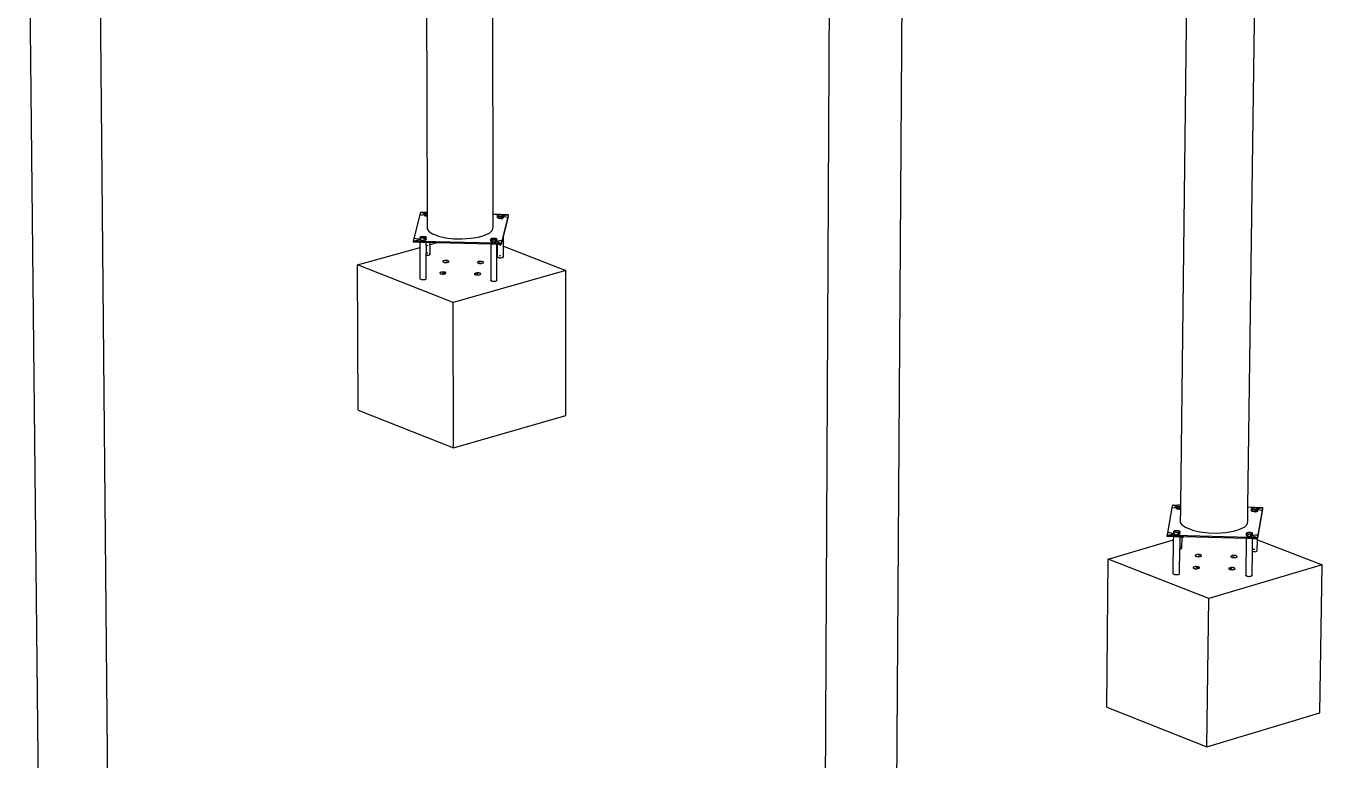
# Model space of a CAD drawing. Header units: inches. Extents: x -1925 to 2772, y -1726 to 1726.
# Drawn here: x -101.8 to 139.7, y 1452.6 to 1589.3 of the extents above; entities that cross this region are included whole.
import ezdxf

# ---------------------------------------------------------------- set-up
doc = ezdxf.new("R2010")
doc.units = ezdxf.units.IN
doc.header["$MEASUREMENT"] = 0

msp = doc.modelspace()

# ---------------------------------------------------------------- linework, layer by layer
for p, q in [((-27, 1554.7), (-27.48, 1726.03)), ((-14.77, 1554.31), (-15.04, 1726.03)), ((60.01, 1376.77), (62.25, 1726.03)), ((113.35, 1500.14), (116.05, 1726.03)), ((125.85, 1499.77), (128.85, 1726.03)), ((-99.32, 1437.76), (-101.79, 1672.62)), ((-86.43, 1437.36), (-88.58, 1672.09)), ((46.81, 1377.17), (48.06, 1626.5)), ((-29.45, 1549.74), (-28.33, 1554.19)), ((-28.33, 1554.19), (-28.21, 1554.66)), ((-28.33, 1554.19), (-27.96, 1554.19)), ((-28.21, 1554.66), (-27.46, 1554.64)), ((-28.21, 1554.66), (-27.57, 1554.41)), ((-27.96, 1554.19), (-27.62, 1554.23)), ((-27.61, 1554.2), (-27.64, 1554.15)), ((-27.62, 1554.18), (-27.64, 1554.15)), ((-27.64, 1554.15), (-27.63, 1554.1)), ((-27.63, 1554.1), (-27.59, 1554.05)), ((-27.62, 1554.53), (-27.59, 1554.58)), ((-27.61, 1554.48), (-27.62, 1554.53)), ((-27.62, 1554.23), (-27.62, 1554.53)), ((-27.62, 1554.23), (-27.6, 1554.23)), ((-27.62, 1554.18), (-27.62, 1554.23)), ((-27.62, 1554.15), (-27.59, 1554.2)), ((-27.61, 1554.2), (-27.62, 1554.18)), ((-27.62, 1554.15), (-27.62, 1554.18)), ((-27.61, 1554.11), (-27.62, 1554.15)), ((-27.57, 1554.44), (-27.61, 1554.48)), ((-27.57, 1554.23), (-27.61, 1554.2)), ((-27.57, 1554.22), (-27.61, 1554.2)), ((-27.57, 1554.06), (-27.61, 1554.11)), ((-27.6, 1554.23), (-27.57, 1554.24)), ((-27.59, 1554.58), (-27.52, 1554.62)), ((-27.59, 1554.2), (-27.57, 1554.21)), ((-27.59, 1554.05), (-27.51, 1554.01)), ((-27.49, 1554.4), (-27.57, 1554.44)), ((-27.57, 1554.06), (-27.49, 1554.02)), ((-27.52, 1554.62), (-27.46, 1554.64)), ((-27.51, 1554.01), (-27.4, 1553.98)), ((-27.38, 1554.36), (-27.49, 1554.4)), ((-27.49, 1554.38), (-27.31, 1554.31)), ((-27.49, 1554.25), (-27.28, 1554.3)), ((-27.44, 1554.28), (-27.49, 1554.26)), ((-27.49, 1554.25), (-27.43, 1554.28)), ((-27.44, 1554.28), (-27.49, 1554.26)), ((-27.38, 1553.99), (-27.49, 1554.02)), ((-27.46, 1554.64), (-27.43, 1554.65)), ((-27.31, 1554.31), (-27.44, 1554.28)), ((-27.31, 1554.3), (-27.44, 1554.28)), ((-27.43, 1554.65), (-27.31, 1554.68)), ((-27.43, 1554.28), (-27.3, 1554.3)), ((-27.4, 1553.98), (-27.26, 1553.95)), ((-27.26, 1554.34), (-27.38, 1554.36)), ((-27.26, 1553.97), (-27.38, 1553.99)), ((-27.31, 1554.68), (-27.17, 1554.69)), ((-27.26, 1554.32), (-27.31, 1554.31)), ((-27.31, 1554.31), (-27.31, 1554.31)), ((-27.31, 1554.31), (-27.3, 1554.3)), ((-27.3, 1554.3), (-27.31, 1554.3)), ((-27.3, 1554.3), (-27.26, 1554.31)), ((-27.3, 1554.3), (-27.3, 1554.3)), ((-27.3, 1554.3), (-27.29, 1554.3)), ((-27.28, 1554.3), (-27.26, 1554.31)), ((-27.12, 1554.33), (-27.26, 1554.34)), ((-27.26, 1553.97), (-27.11, 1553.96)), ((-27.26, 1553.95), (-27.12, 1553.94)), ((-27.17, 1554.69), (-27.02, 1554.7)), ((-26.99, 1554.33), (-27.12, 1554.33)), ((-27.02, 1554.33), (-27.12, 1554.33)), ((-27.02, 1554.32), (-27.12, 1554.32)), ((-27.12, 1553.94), (-27.11, 1553.96)), ((-27.12, 1553.95), (-26.99, 1553.95)), ((-27.11, 1553.96), (-27.07, 1554.13)), ((-26.99, 1553.96), (-27.11, 1553.96)), ((-26.99, 1554.16), (-27.07, 1554.14)), ((-27.07, 1554.13), (-26.99, 1554.13)), ((-27.02, 1554.7), (-27, 1554.7)), ((-26.99, 1554.33), (-27.02, 1554.33)), ((-26.99, 1554.32), (-27.02, 1554.32)), ((-26.99, 1554.33), (-27, 1554.7)), ((-26.99, 1554.32), (-26.99, 1554.33)), ((-26.99, 1554.13), (-26.99, 1554.32)), ((-26.99, 1553.96), (-26.99, 1554.13)), ((-26.99, 1551.58), (-26.99, 1553.96)), ((-14.77, 1554.31), (-13.36, 1554.28)), ((-14.77, 1551.84), (-14.77, 1554.31)), ((-13.96, 1553.7), (-13.98, 1553.67)), ((-13.96, 1554.05), (-13.93, 1554.1)), ((-13.95, 1554), (-13.96, 1554.05)), ((-13.96, 1553.7), (-13.96, 1554.05)), ((-13.96, 1553.67), (-13.93, 1553.72)), ((-13.95, 1553.72), (-13.96, 1553.7)), ((-13.96, 1553.67), (-13.96, 1553.7)), ((-13.95, 1553.62), (-13.96, 1553.67)), ((-13.91, 1553.96), (-13.95, 1554)), ((-13.91, 1553.75), (-13.95, 1553.72)), ((-13.91, 1553.58), (-13.95, 1553.62)), ((-13.93, 1554.1), (-13.86, 1554.14)), ((-13.93, 1553.72), (-13.91, 1553.73)), ((-13.83, 1553.92), (-13.91, 1553.96)), ((-13.91, 1553.58), (-13.83, 1553.54)), ((-13.86, 1554.14), (-13.77, 1554.17)), ((-13.72, 1553.88), (-13.83, 1553.92)), ((-13.83, 1553.77), (-13.77, 1553.8)), ((-13.78, 1553.8), (-13.83, 1553.78)), ((-13.72, 1553.51), (-13.83, 1553.54)), ((-13.65, 1553.83), (-13.78, 1553.8)), ((-13.77, 1554.17), (-13.65, 1554.2)), ((-13.77, 1553.8), (-13.65, 1553.82)), ((-13.6, 1553.86), (-13.72, 1553.88)), ((-13.6, 1553.49), (-13.72, 1553.51)), ((-13.65, 1554.2), (-13.51, 1554.21)), ((-13.65, 1553.82), (-13.51, 1553.84)), ((-13.51, 1553.84), (-13.65, 1553.83)), ((-13.45, 1553.85), (-13.6, 1553.86)), ((-13.45, 1553.48), (-13.6, 1553.49)), ((-13.51, 1554.21), (-13.37, 1554.22)), ((-13.36, 1553.85), (-13.51, 1553.84)), ((-13.51, 1553.84), (-13.37, 1553.84)), ((-13.46, 1553.47), (-13.31, 1553.47)), ((-13.31, 1553.85), (-13.45, 1553.85)), ((-13.31, 1553.48), (-13.45, 1553.48)), ((-13.05, 1553.76), (-13.41, 1553.66)), ((-13.37, 1554.22), (-13.35, 1554.22)), ((-13.37, 1553.84), (-13.22, 1553.83)), ((-13.36, 1554.28), (-13.35, 1554.22)), ((-13.36, 1554.28), (-11.93, 1554.24)), ((-13.22, 1553.84), (-13.36, 1553.85)), ((-13.36, 1553.85), (-13.34, 1553.85)), ((-13.35, 1554.22), (-13.22, 1554.21)), ((-13.17, 1553.87), (-13.31, 1553.85)), ((-13.31, 1553.47), (-13.16, 1553.49)), ((-13.17, 1553.49), (-13.31, 1553.48)), ((-13.22, 1554.21), (-13.1, 1554.19)), ((-13.08, 1553.81), (-13.22, 1553.84)), ((-13.22, 1553.83), (-13.1, 1553.81)), ((-13.05, 1553.9), (-13.17, 1553.87)), ((-13.05, 1553.52), (-13.17, 1553.49)), ((-13.16, 1553.49), (-13.04, 1553.51)), ((-12.04, 1553.76), (-13.13, 1549.31)), ((-13.1, 1554.19), (-12.99, 1554.15)), ((-13.1, 1553.81), (-13.05, 1553.8)), ((-13.05, 1553.8), (-13.08, 1553.81)), ((-12.96, 1553.93), (-13.05, 1553.9)), ((-13.05, 1553.52), (-12.95, 1553.55)), ((-13.04, 1553.51), (-12.94, 1553.55)), ((-12.99, 1554.15), (-12.91, 1554.11)), ((-12.89, 1553.97), (-12.96, 1553.93)), ((-12.96, 1553.91), (-12.86, 1553.88)), ((-12.89, 1553.74), (-12.96, 1553.77)), ((-12.96, 1553.76), (-12.91, 1553.74)), ((-12.89, 1553.6), (-12.95, 1553.55)), ((-12.94, 1553.55), (-12.87, 1553.59)), ((-12.91, 1554.11), (-12.87, 1554.07)), ((-12.91, 1553.74), (-12.87, 1553.69)), ((-12.86, 1554.02), (-12.89, 1553.97)), ((-12.86, 1553.7), (-12.89, 1553.74)), ((-12.86, 1553.64), (-12.89, 1553.6)), ((-12.88, 1553.98), (-11.95, 1554.25)), ((-12.87, 1554.07), (-12.86, 1554.02)), ((-12.87, 1553.69), (-12.86, 1553.64)), ((-12.87, 1553.59), (-12.84, 1553.64)), ((-12.86, 1553.88), (-12.86, 1554.02)), ((-12.86, 1553.88), (-12.75, 1553.84)), ((-12.86, 1553.7), (-12.86, 1553.88)), ((-12.85, 1553.69), (-12.86, 1553.7)), ((-12.86, 1553.64), (-12.86, 1553.7)), ((-12.84, 1553.64), (-12.85, 1553.69)), ((-12.04, 1553.58), (-12.84, 1550.32)), ((-12.75, 1553.84), (-12.41, 1553.79)), ((-12.41, 1553.79), (-12.04, 1553.76)), ((-11.93, 1554.06), (-12.04, 1553.58)), ((-11.97, 1554.06), (-12.04, 1553.76)), ((-12.04, 1553.58), (-12.04, 1553.76)), ((-11.93, 1554.24), (-11.97, 1554.06)), ((-11.97, 1554.06), (-11.93, 1554.06)), ((-11.93, 1554.06), (-11.93, 1554.24)), ((-28.32, 1550.04), (-28.26, 1550.08)), ((-28.26, 1550.08), (-28.16, 1550.12)), ((-28.16, 1550.12), (-28.04, 1550.15)), ((-28.04, 1550.15), (-27.9, 1550.16)), ((-27.9, 1550.16), (-27.75, 1550.16)), ((-27.75, 1550.16), (-27.61, 1550.15)), ((-27.61, 1550.15), (-27.48, 1550.13)), ((-27.48, 1550.13), (-27.38, 1550.1)), ((-27.38, 1550.1), (-27.3, 1550.06)), ((-26.68, 1551.06), (-26.99, 1551.58)), ((-26.68, 1551.06), (-25.98, 1550.59)), ((-24.93, 1550.19), (-25.98, 1550.59)), ((-24.93, 1550.19), (-23.61, 1549.89)), ((-17.49, 1550.02), (-16.29, 1550.37)), ((-16.29, 1550.37), (-15.39, 1550.81)), ((-15.39, 1550.81), (-14.88, 1551.32)), ((-14.88, 1551.32), (-14.77, 1551.84)), ((-12.84, 1550.32), (-13.13, 1549.13)), ((-12.83, 1548.34), (-12.84, 1550.32)), ((-40, 1544.83), (-28.37, 1548.11)), ((-29.57, 1549.26), (-29.45, 1549.74)), ((-29.57, 1549.26), (-28.47, 1549.57)), ((-28.13, 1549.22), (-29.57, 1549.26)), ((-29.57, 1549.08), (-29.57, 1549.26)), ((-28.37, 1549.05), (-29.57, 1549.08)), ((-29.08, 1549.71), (-29.45, 1549.74)), ((-28.74, 1549.65), (-29.08, 1549.71)), ((-28.46, 1549.57), (-28.74, 1549.65)), ((-28.26, 1549.47), (-28.46, 1549.57)), ((-28.34, 1549.67), (-28.37, 1549.62)), ((-28.35, 1549.64), (-28.37, 1549.61)), ((-28.37, 1549.61), (-28.36, 1549.56)), ((-28.13, 1549.04), (-28.37, 1549.05)), ((-28.37, 1548.11), (-28.37, 1549.05)), ((-28.35, 1542.3), (-28.37, 1548.11)), ((-28.36, 1549.56), (-28.32, 1549.51)), ((-28.35, 1549.99), (-28.32, 1550.04)), ((-28.35, 1549.95), (-28.35, 1549.99)), ((-28.35, 1549.64), (-28.35, 1549.99)), ((-28.3, 1549.9), (-28.35, 1549.95)), ((-28.35, 1549.62), (-28.32, 1549.66)), ((-28.34, 1549.66), (-28.35, 1549.64)), ((-28.35, 1549.62), (-28.35, 1549.64)), ((-28.34, 1549.57), (-28.35, 1549.62)), ((-28.3, 1549.69), (-28.34, 1549.66)), ((-28.3, 1549.69), (-28.34, 1549.67)), ((-28.3, 1549.52), (-28.34, 1549.57)), ((-28.32, 1549.66), (-28.3, 1549.68)), ((-28.32, 1549.51), (-28.24, 1549.47)), ((-28.22, 1549.86), (-28.3, 1549.9)), ((-28.3, 1549.52), (-28.22, 1549.48)), ((-28.15, 1549.35), (-28.26, 1549.47)), ((-28.24, 1549.47), (-28.13, 1549.44)), ((-28.12, 1549.83), (-28.22, 1549.86)), ((-28.22, 1549.48), (-28.11, 1549.45)), ((-28.13, 1549.22), (-28.15, 1549.35)), ((-28.13, 1549.44), (-27.99, 1549.42)), ((-28.13, 1549.04), (-28.13, 1549.22)), ((-14.68, 1548.87), (-28.13, 1549.22)), ((-27.23, 1549.02), (-28.13, 1549.04)), ((-27.99, 1549.81), (-28.12, 1549.83)), ((-28.11, 1549.45), (-27.99, 1549.43)), ((-27.85, 1549.8), (-27.99, 1549.81)), ((-27.99, 1549.43), (-27.84, 1549.42)), ((-27.99, 1549.42), (-27.85, 1549.41)), ((-27.7, 1549.8), (-27.85, 1549.8)), ((-27.85, 1549.41), (-27.7, 1549.42)), ((-27.85, 1549.41), (-27.7, 1549.41)), ((-27.84, 1549.42), (-27.7, 1549.42)), ((-27.56, 1549.81), (-27.7, 1549.8)), ((-27.61, 1549.78), (-27.7, 1549.79)), ((-27.7, 1549.78), (-27.61, 1549.78)), ((-27.44, 1549.7), (-27.7, 1549.63)), ((-27.44, 1549.59), (-27.7, 1549.59)), ((-27.56, 1549.44), (-27.7, 1549.42)), ((-27.7, 1549.42), (-27.55, 1549.43)), ((-27.7, 1549.41), (-27.56, 1549.42)), ((-27.61, 1549.78), (-27.48, 1549.75)), ((-27.47, 1549.76), (-27.61, 1549.78)), ((-27.44, 1549.84), (-27.56, 1549.81)), ((-27.44, 1549.46), (-27.56, 1549.44)), ((-27.56, 1549.42), (-27.43, 1549.45)), ((-27.55, 1549.43), (-27.43, 1549.46)), ((-27.48, 1549.75), (-27.44, 1549.74)), ((-27.44, 1549.75), (-27.47, 1549.76)), ((-27.35, 1549.88), (-27.44, 1549.84)), ((-27.44, 1549.46), (-27.34, 1549.5)), ((-27.43, 1549.45), (-27.33, 1549.49)), ((-27.43, 1549.46), (-27.33, 1549.49)), ((-27.28, 1549.92), (-27.35, 1549.88)), ((-27.28, 1549.68), (-27.34, 1549.72)), ((-27.34, 1549.71), (-27.3, 1549.68)), ((-27.25, 1549.58), (-27.34, 1549.58)), ((-27.28, 1549.54), (-27.34, 1549.5)), ((-27.33, 1549.49), (-27.26, 1549.54)), ((-27.33, 1549.49), (-27.26, 1549.53)), ((-27.3, 1550.06), (-27.26, 1550.01)), ((-27.3, 1549.68), (-27.25, 1549.64)), ((-27.25, 1549.97), (-27.28, 1549.92)), ((-27.24, 1549.64), (-27.28, 1549.68)), ((-27.25, 1549.58), (-27.28, 1549.54)), ((-27.26, 1550.01), (-27.25, 1549.97)), ((-27.26, 1549.53), (-27.23, 1549.58)), ((-27.26, 1549.54), (-27.23, 1549.58)), ((-27.25, 1549.59), (-27.25, 1549.97)), ((-27.25, 1549.64), (-27.25, 1549.59)), ((-27.25, 1549.59), (-27.25, 1549.58)), ((-27.25, 1549.58), (-27.23, 1549.58)), ((-27.23, 1549.59), (-27.24, 1549.64)), ((-27.23, 1549.58), (-27.23, 1549.59)), ((-27.23, 1549.58), (-27.23, 1549.58)), ((-27.23, 1548.44), (-27.23, 1549.02)), ((-26.49, 1549), (-27.23, 1549.02)), ((-27.23, 1548.44), (-26.95, 1548.51)), ((-27.23, 1548.44), (-27.22, 1547.02)), ((-26.69, 1548.59), (-26.59, 1548.62)), ((-26.49, 1548.65), (-26.49, 1549)), ((-25.35, 1548.97), (-26.49, 1549)), ((-26.49, 1548.65), (-25.35, 1548.97)), ((-26.48, 1546.82), (-26.49, 1548.65)), ((-15.2, 1548.7), (-25.35, 1548.97)), ((-23.61, 1549.89), (-22.09, 1549.72)), ((-22.09, 1549.72), (-20.5, 1549.69)), ((-20.5, 1549.69), (-18.93, 1549.79)), ((-18.93, 1549.79), (-17.49, 1550.02)), ((-15.2, 1549.3), (-15.19, 1549.25)), ((-14.68, 1548.69), (-15.2, 1548.7)), ((-15.2, 1548.7), (-15.19, 1542)), ((-15.16, 1549.35), (-15.19, 1549.3)), ((-15.19, 1549.25), (-15.15, 1549.21)), ((-15.17, 1549.68), (-15.14, 1549.72)), ((-15.17, 1549.3), (-15.17, 1549.68)), ((-15.17, 1549.63), (-15.17, 1549.68)), ((-15.12, 1549.58), (-15.17, 1549.63)), ((-15.17, 1549.3), (-15.14, 1549.34)), ((-15.17, 1549.25), (-15.17, 1549.3)), ((-15.12, 1549.2), (-15.17, 1549.25)), ((-15.09, 1549.39), (-15.16, 1549.35)), ((-15.15, 1549.21), (-15.07, 1549.17)), ((-15.14, 1549.72), (-15.08, 1549.76)), ((-15.14, 1549.34), (-15.08, 1549.39)), ((-15.04, 1549.54), (-15.12, 1549.58)), ((-15.04, 1549.16), (-15.12, 1549.2)), ((-14.99, 1549.43), (-15.09, 1549.39)), ((-15.08, 1549.76), (-14.98, 1549.8)), ((-15.08, 1549.39), (-14.98, 1549.42)), ((-15.07, 1549.17), (-14.96, 1549.13)), ((-14.94, 1549.51), (-15.04, 1549.54)), ((-14.94, 1549.13), (-15.04, 1549.16)), ((-14.87, 1549.46), (-14.99, 1549.43)), ((-14.98, 1549.8), (-14.86, 1549.83)), ((-14.98, 1549.42), (-14.86, 1549.45)), ((-14.96, 1549.13), (-14.82, 1549.11)), ((-14.81, 1549.49), (-14.94, 1549.51)), ((-14.81, 1549.11), (-14.94, 1549.13)), ((-14.86, 1549.46), (-14.87, 1549.46)), ((-14.86, 1549.83), (-14.72, 1549.84)), ((-14.73, 1549.47), (-14.86, 1549.46)), ((-14.85, 1549.45), (-14.86, 1549.45)), ((-14.73, 1549.46), (-14.85, 1549.45)), ((-14.82, 1549.11), (-14.68, 1549.1)), ((-14.67, 1549.48), (-14.81, 1549.49)), ((-14.67, 1549.1), (-14.81, 1549.11)), ((-14.73, 1549.46), (-14.67, 1549.47)), ((-14.67, 1549.47), (-14.73, 1549.47)), ((-14.72, 1549.84), (-14.58, 1549.84)), ((-14.68, 1549.1), (-14.67, 1549.1)), ((-14.6, 1548.99), (-14.68, 1548.87)), ((-14.68, 1548.69), (-14.68, 1548.87)), ((-13.24, 1548.83), (-14.68, 1548.87)), ((-14.06, 1548.67), (-14.68, 1548.69)), ((-14.52, 1549.48), (-14.67, 1549.48)), ((-14.67, 1549.1), (-14.53, 1549.1)), ((-14.67, 1549.09), (-14.52, 1549.1)), ((-14.43, 1549.11), (-14.6, 1548.99)), ((-14.58, 1549.84), (-14.44, 1549.83)), ((-14.53, 1549.1), (-14.4, 1549.12)), ((-14.39, 1549.5), (-14.52, 1549.48)), ((-14.44, 1549.47), (-14.52, 1549.47)), ((-14.43, 1549.46), (-14.52, 1549.47)), ((-14.43, 1549.46), (-14.52, 1549.46)), ((-14.2, 1549.4), (-14.52, 1549.31)), ((-14.07, 1549.26), (-14.52, 1549.27)), ((-14.52, 1549.1), (-14.38, 1549.11)), ((-14.44, 1549.83), (-14.31, 1549.81)), ((-14.3, 1549.45), (-14.44, 1549.47)), ((-14.43, 1549.46), (-14.31, 1549.43)), ((-14.3, 1549.44), (-14.43, 1549.46)), ((-14.4, 1549.12), (-14.43, 1549.11)), ((-14.18, 1549.2), (-14.4, 1549.12)), ((-14.4, 1549.12), (-14.38, 1549.12)), ((-14.26, 1549.52), (-14.39, 1549.5)), ((-14.26, 1549.14), (-14.38, 1549.12)), ((-14.38, 1549.11), (-14.25, 1549.14)), ((-14.31, 1549.81), (-14.2, 1549.78)), ((-14.31, 1549.43), (-14.2, 1549.4)), ((-14.19, 1549.41), (-14.3, 1549.45)), ((-14.19, 1549.41), (-14.3, 1549.44)), ((-14.17, 1549.56), (-14.26, 1549.52)), ((-14.17, 1549.18), (-14.26, 1549.14)), ((-14.25, 1549.14), (-14.15, 1549.18)), ((-14.2, 1549.78), (-14.12, 1549.74)), ((-14.19, 1549.41), (-14.2, 1549.4)), ((-14.2, 1549.4), (-14.12, 1549.36)), ((-14.2, 1549.4), (-14.2, 1549.4)), ((-14.11, 1549.37), (-14.19, 1549.41)), ((-14.11, 1549.37), (-14.19, 1549.41)), ((-14.12, 1549.21), (-14.18, 1549.2)), ((-14.1, 1549.6), (-14.17, 1549.56)), ((-14.17, 1549.18), (-14.12, 1549.21)), ((-14.15, 1549.19), (-14.17, 1549.2)), ((-14.17, 1549.18), (-14.16, 1549.18)), ((-14.16, 1549.18), (-14.11, 1549.21)), ((-14.15, 1549.19), (-14.15, 1549.19)), ((-14.14, 1549.18), (-14.15, 1549.19)), ((-14.15, 1549.18), (-14.14, 1549.18)), ((-14.14, 1549.18), (-14.08, 1549.22)), ((-13.24, 1548.83), (-14.14, 1549.18)), ((-14.12, 1549.74), (-14.08, 1549.69)), ((-14.12, 1549.36), (-14.08, 1549.32)), ((-14.1, 1549.22), (-14.12, 1549.21)), ((-14.11, 1549.21), (-14.12, 1549.21)), ((-14.11, 1549.37), (-14.07, 1549.33)), ((-14.1, 1549.37), (-14.11, 1549.37)), ((-13.86, 1549.27), (-14.11, 1549.21)), ((-14.11, 1549.21), (-14.09, 1549.23)), ((-14.07, 1549.65), (-14.1, 1549.6)), ((-14.06, 1549.32), (-14.1, 1549.37)), ((-14.07, 1549.26), (-14.1, 1549.22)), ((-14.09, 1549.23), (-14.06, 1549.27)), ((-14.08, 1549.69), (-14.07, 1549.65)), ((-14.08, 1549.32), (-14.07, 1549.27)), ((-14.08, 1549.22), (-14.06, 1549.26)), ((-14.07, 1549.33), (-14.07, 1549.65)), ((-14.07, 1549.32), (-14.07, 1549.33)), ((-14.07, 1549.27), (-14.07, 1549.33)), ((-14.06, 1549.27), (-14.07, 1549.32)), ((-14.07, 1549.27), (-14.07, 1549.26)), ((-14.05, 1549.27), (-14.06, 1549.32)), ((-14.06, 1549.26), (-14.05, 1549.27)), ((-14.05, 1541.97), (-14.06, 1548.67)), ((-13.97, 1548.67), (-14.06, 1548.67)), ((-14.05, 1549.27), (-14.05, 1549.27)), ((-13.97, 1546.38), (-13.97, 1548.67)), ((-13.24, 1548.65), (-13.97, 1548.67)), ((-13.5, 1549.3), (-13.86, 1549.27)), ((-13.59, 1548.64), (-13.3, 1548.52)), ((-13.13, 1549.31), (-13.5, 1549.3)), ((-13.13, 1549.31), (-13.24, 1548.83)), ((-13.13, 1549.13), (-13.24, 1548.65)), ((-13.24, 1548.65), (-13.24, 1548.83)), ((-13.13, 1549.13), (-13.13, 1549.31)), ((-12.93, 1548.38), (-12.86, 1548.35)), ((-12.83, 1548.34), (-1.2, 1543.81)), ((-12.83, 1546.35), (-12.83, 1548.34)), ((-27.15, 1547.02), (-27.22, 1547.02)), ((-27.22, 1546.66), (-27.22, 1547.02)), ((-27.22, 1546.66), (-27.1, 1546.65)), ((-27.21, 1542.27), (-27.22, 1546.66)), ((-27, 1547.03), (-27.15, 1547.02)), ((-27.1, 1546.65), (-26.95, 1546.65)), ((-26.95, 1547.02), (-27, 1547.03)), ((-26.95, 1546.65), (-26.81, 1546.67)), ((-26.81, 1546.67), (-26.68, 1546.69)), ((-26.61, 1546.96), (-26.68, 1546.98)), ((-26.68, 1546.69), (-26.58, 1546.73)), ((-26.58, 1546.94), (-26.61, 1546.96)), ((-26.58, 1546.73), (-26.51, 1546.77)), ((-26.51, 1546.77), (-26.48, 1546.82)), ((-24.11, 1545.54), (-24.14, 1545.49)), ((-24.14, 1545.49), (-24.14, 1545.45)), ((-24.14, 1545.45), (-24.09, 1545.4)), ((-24.04, 1545.59), (-24.11, 1545.54)), ((-24.09, 1545.4), (-24.01, 1545.36)), ((-23.94, 1545.62), (-24.04, 1545.59)), ((-24.01, 1545.36), (-23.9, 1545.32)), ((-23.82, 1545.65), (-23.94, 1545.62)), ((-23.9, 1545.32), (-23.77, 1545.3)), ((-23.68, 1545.67), (-23.82, 1545.65)), ((-23.77, 1545.3), (-23.62, 1545.29)), ((-23.53, 1545.67), (-23.68, 1545.67)), ((-23.62, 1545.29), (-23.47, 1545.29)), ((-23.57, 1545.48), (-23.2, 1545.34)), ((-23.38, 1545.66), (-23.53, 1545.67)), ((-23.47, 1545.29), (-23.33, 1545.31)), ((-23.25, 1545.64), (-23.38, 1545.66)), ((-23.33, 1545.31), (-23.2, 1545.34)), ((-23.14, 1545.6), (-23.25, 1545.64)), ((-23.2, 1545.34), (-23.1, 1545.37)), ((-23.06, 1545.56), (-23.14, 1545.6)), ((-23.1, 1545.37), (-23.04, 1545.42)), ((-23.01, 1545.51), (-23.06, 1545.56)), ((-23.04, 1545.42), (-23, 1545.46)), ((-23, 1545.46), (-23.01, 1545.51)), ((-17.65, 1545.37), (-17.68, 1545.33)), ((-17.68, 1545.33), (-17.67, 1545.28)), ((-17.67, 1545.28), (-17.63, 1545.23)), ((-17.58, 1545.42), (-17.65, 1545.37)), ((-17.48, 1545.46), (-17.58, 1545.42)), ((-17.55, 1545.19), (-17.11, 1545.31)), ((-17.36, 1545.48), (-17.48, 1545.46)), ((-17.21, 1545.5), (-17.36, 1545.48)), ((-17.06, 1545.5), (-17.21, 1545.5)), ((-16.92, 1545.49), (-17.06, 1545.5)), ((-16.79, 1545.47), (-16.92, 1545.49)), ((-16.67, 1545.43), (-16.79, 1545.47)), ((-16.59, 1545.39), (-16.67, 1545.43)), ((-16.55, 1545.35), (-16.59, 1545.39)), ((-16.57, 1545.25), (-16.54, 1545.3)), ((-16.54, 1545.3), (-16.55, 1545.35)), ((-13.96, 1546.39), (-13.97, 1546.38)), ((-13.97, 1546.38), (-13.96, 1546.33)), ((-13.92, 1546.28), (-13.96, 1546.33)), ((-13.92, 1546.28), (-13.83, 1546.24)), ((-13.83, 1546.24), (-13.72, 1546.21)), ((-13.72, 1546.21), (-13.59, 1546.18)), ((-13.5, 1546.55), (-13.59, 1546.54)), ((-13.59, 1546.18), (-13.45, 1546.17)), ((-13.35, 1546.55), (-13.5, 1546.55)), ((-13.45, 1546.17), (-13.3, 1546.18)), ((-13.3, 1546.55), (-13.35, 1546.55)), ((-13.3, 1546.18), (-13.15, 1546.19)), ((-13.15, 1546.19), (-13.03, 1546.22)), ((-13.03, 1546.22), (-12.93, 1546.25)), ((-12.88, 1546.44), (-12.93, 1546.47)), ((-12.93, 1546.25), (-12.86, 1546.3)), ((-12.86, 1546.42), (-12.88, 1546.44)), ((-12.86, 1546.3), (-12.83, 1546.35)), ((-39.89, 1517.81), (-40, 1544.83)), ((-22.2, 1537.85), (-40, 1544.83)), ((-24.64, 1543.39), (-24.68, 1543.34)), ((-24.68, 1543.34), (-24.67, 1543.3)), ((-24.67, 1543.3), (-24.62, 1543.25)), ((-24.58, 1543.44), (-24.64, 1543.39)), ((-24.62, 1543.25), (-24.54, 1543.21)), ((-24.48, 1543.47), (-24.58, 1543.44)), ((-24.54, 1543.21), (-24.43, 1543.17)), ((-24.35, 1543.5), (-24.48, 1543.47)), ((-24.43, 1543.17), (-24.3, 1543.15)), ((-24.21, 1543.52), (-24.35, 1543.5)), ((-24.3, 1543.15), (-24.15, 1543.14)), ((-24.06, 1543.52), (-24.21, 1543.52)), ((-24.15, 1543.14), (-24, 1543.14)), ((-24.11, 1543.33), (-23.67, 1543.45)), ((-23.91, 1543.51), (-24.06, 1543.52)), ((-24, 1543.14), (-23.86, 1543.16)), ((-23.78, 1543.49), (-23.91, 1543.51)), ((-23.86, 1543.16), (-23.74, 1543.19)), ((-23.67, 1543.45), (-23.78, 1543.49)), ((-23.74, 1543.19), (-23.64, 1543.22)), ((-23.59, 1543.41), (-23.67, 1543.45)), ((-23.64, 1543.22), (-23.57, 1543.27)), ((-23.54, 1543.36), (-23.59, 1543.41)), ((-23.57, 1543.27), (-23.54, 1543.31)), ((-23.54, 1543.31), (-23.54, 1543.36)), ((-1.2, 1543.81), (-22.2, 1537.85)), ((-18.18, 1543.22), (-18.21, 1543.18)), ((-18.21, 1543.18), (-18.2, 1543.13)), ((-18.2, 1543.13), (-18.15, 1543.08)), ((-18.11, 1543.27), (-18.18, 1543.22)), ((-18.15, 1543.08), (-18.07, 1543.04)), ((-18.01, 1543.31), (-18.11, 1543.27)), ((-18.07, 1543.04), (-17.96, 1543)), ((-17.88, 1543.33), (-18.01, 1543.31)), ((-18.01, 1543.31), (-17.64, 1543.16)), ((-17.96, 1543), (-17.83, 1542.98)), ((-17.74, 1543.35), (-17.88, 1543.33)), ((-17.83, 1542.98), (-17.68, 1542.97)), ((-17.59, 1543.35), (-17.74, 1543.35)), ((-17.68, 1542.97), (-17.53, 1542.97)), ((-17.63, 1545.23), (-17.55, 1545.19)), ((-17.44, 1543.34), (-17.59, 1543.35)), ((-17.55, 1545.19), (-17.44, 1545.15)), ((-17.53, 1542.97), (-17.39, 1542.99)), ((-17.44, 1545.15), (-17.3, 1545.13)), ((-17.31, 1543.32), (-17.44, 1543.34)), ((-17.39, 1542.99), (-17.27, 1543.02)), ((-17.2, 1543.28), (-17.31, 1543.32)), ((-17.3, 1545.13), (-17.16, 1545.12)), ((-17.27, 1543.02), (-17.17, 1543.05)), ((-17.12, 1543.24), (-17.2, 1543.28)), ((-17.17, 1543.05), (-17.1, 1543.1)), ((-17.16, 1545.12), (-17.01, 1545.12)), ((-17.07, 1543.2), (-17.12, 1543.24)), ((-17.1, 1543.1), (-17.07, 1543.15)), ((-17.07, 1543.15), (-17.07, 1543.2)), ((-17.01, 1545.12), (-16.87, 1545.14)), ((-16.87, 1545.14), (-16.74, 1545.17)), ((-16.74, 1545.17), (-16.64, 1545.2)), ((-16.64, 1545.2), (-16.57, 1545.25)), ((-1.2, 1516.79), (-1.2, 1543.81)), ((-28.34, 1542.25), (-28.35, 1542.3)), ((-28.3, 1542.21), (-28.34, 1542.25)), ((-28.3, 1542.21), (-28.22, 1542.17)), ((-28.22, 1542.17), (-28.11, 1542.13)), ((-28.11, 1542.13), (-27.97, 1542.11)), ((-27.97, 1542.11), (-27.83, 1542.1)), ((-27.83, 1542.1), (-27.68, 1542.1)), ((-27.68, 1542.1), (-27.54, 1542.12)), ((-27.54, 1542.12), (-27.41, 1542.14)), ((-27.41, 1542.14), (-27.31, 1542.18)), ((-27.31, 1542.18), (-27.24, 1542.23)), ((-27.24, 1542.23), (-27.21, 1542.27)), ((-15.18, 1541.95), (-15.19, 1542)), ((-15.14, 1541.9), (-15.18, 1541.95)), ((-15.14, 1541.9), (-15.06, 1541.86)), ((-15.06, 1541.86), (-14.94, 1541.83)), ((-14.94, 1541.83), (-14.81, 1541.8)), ((-14.81, 1541.8), (-14.67, 1541.79)), ((-14.67, 1541.79), (-14.52, 1541.79)), ((-14.52, 1541.79), (-14.37, 1541.81)), ((-14.37, 1541.81), (-14.25, 1541.84)), ((-14.25, 1541.84), (-14.15, 1541.87)), ((-14.15, 1541.87), (-14.08, 1541.92)), ((-14.08, 1541.92), (-14.05, 1541.97)), ((-22.13, 1510.77), (-22.2, 1537.85)), ((-39.89, 1517.81), (-22.13, 1510.77)), ((-22.13, 1510.77), (-1.2, 1516.79)), ((110.91, 1494.97), (111.76, 1499.64)), ((111.76, 1499.64), (111.85, 1500.14)), ((111.76, 1499.64), (112.14, 1499.65)), ((111.85, 1500.14), (112.68, 1500.12)), ((111.85, 1500.14), (112.56, 1499.86)), ((112.14, 1499.65), (112.49, 1499.69)), ((112.5, 1499.66), (112.47, 1499.6)), ((112.49, 1499.64), (112.47, 1499.6)), ((112.47, 1499.6), (112.48, 1499.55)), ((112.48, 1499.55), (112.53, 1499.5)), ((112.49, 1499.69), (112.5, 1499.99)), ((112.49, 1499.69), (112.51, 1499.69)), ((112.49, 1499.64), (112.49, 1499.69)), ((112.49, 1499.6), (112.52, 1499.65)), ((112.5, 1499.65), (112.49, 1499.64)), ((112.49, 1499.6), (112.49, 1499.64)), ((112.5, 1499.55), (112.49, 1499.6)), ((112.5, 1499.99), (112.53, 1500.04)), ((112.51, 1499.94), (112.5, 1499.99)), ((112.55, 1499.69), (112.5, 1499.66)), ((112.55, 1499.68), (112.5, 1499.65)), ((112.55, 1499.51), (112.5, 1499.55)), ((112.56, 1499.89), (112.51, 1499.94)), ((112.51, 1499.69), (112.55, 1499.7)), ((112.52, 1499.65), (112.55, 1499.68)), ((112.53, 1500.04), (112.59, 1500.08)), ((112.53, 1499.5), (112.62, 1499.45)), ((112.55, 1499.51), (112.63, 1499.46)), ((112.64, 1499.85), (112.56, 1499.89)), ((112.59, 1500.08), (112.68, 1500.12)), ((112.62, 1499.45), (112.73, 1499.42)), ((112.75, 1499.43), (112.63, 1499.46)), ((112.75, 1499.81), (112.64, 1499.85)), ((112.64, 1499.83), (112.8, 1499.77)), ((112.64, 1499.72), (112.83, 1499.76)), ((112.64, 1499.72), (112.68, 1499.74)), ((112.67, 1499.74), (112.64, 1499.73)), ((112.67, 1499.73), (112.64, 1499.72)), ((112.8, 1499.77), (112.67, 1499.74)), ((112.8, 1499.76), (112.67, 1499.73)), ((112.68, 1500.12), (112.69, 1500.12)), ((112.68, 1499.74), (112.81, 1499.76)), ((112.69, 1500.12), (112.81, 1500.15)), ((112.73, 1499.42), (112.87, 1499.4)), ((112.88, 1499.79), (112.75, 1499.81)), ((112.88, 1499.41), (112.75, 1499.43)), ((112.88, 1499.78), (112.8, 1499.77)), ((112.8, 1499.77), (112.8, 1499.77)), ((112.8, 1499.77), (112.81, 1499.76)), ((112.81, 1499.76), (112.8, 1499.76)), ((112.81, 1500.15), (112.95, 1500.16)), ((112.81, 1499.76), (112.86, 1499.77)), ((112.81, 1499.76), (112.81, 1499.76)), ((112.81, 1499.76), (112.82, 1499.76)), ((112.83, 1499.76), (112.86, 1499.77)), ((112.86, 1499.77), (112.88, 1499.78)), ((112.86, 1499.77), (112.88, 1499.77)), ((112.87, 1499.4), (113.02, 1499.38)), ((113.03, 1499.78), (112.88, 1499.79)), ((112.88, 1499.41), (113.02, 1499.4)), ((112.95, 1500.16), (113.1, 1500.16)), ((113.02, 1499.4), (113.06, 1499.58)), ((113.17, 1499.4), (113.02, 1499.4)), ((113.02, 1499.38), (113.02, 1499.4)), ((113.02, 1499.39), (113.17, 1499.39)), ((113.09, 1499.78), (113.03, 1499.78)), ((113.17, 1499.78), (113.03, 1499.78)), ((113.34, 1499.67), (113.06, 1499.59)), ((113.06, 1499.58), (113.34, 1499.57)), ((113.24, 1499.77), (113.09, 1499.78)), ((113.1, 1500.16), (113.24, 1500.15)), ((113.24, 1499.78), (113.14, 1499.78)), ((113.31, 1499.8), (113.17, 1499.78)), ((113.31, 1499.42), (113.17, 1499.4)), ((113.17, 1499.39), (113.32, 1499.41)), ((113.24, 1500.15), (113.35, 1500.14)), ((113.34, 1499.76), (113.24, 1499.78)), ((113.24, 1499.77), (113.34, 1499.75)), ((113.34, 1499.81), (113.31, 1499.8)), ((113.34, 1499.42), (113.31, 1499.42)), ((113.31, 1496.9), (113.34, 1499.42)), ((113.32, 1499.41), (113.34, 1499.41)), ((113.34, 1499.81), (113.35, 1500.14)), ((113.34, 1499.75), (113.34, 1499.81)), ((113.34, 1499.57), (113.34, 1499.75)), ((113.34, 1499.42), (113.34, 1499.57)), ((125.82, 1497.18), (125.85, 1499.77)), ((125.85, 1499.77), (127.09, 1499.73)), ((126.52, 1499.14), (126.53, 1499.48)), ((126.53, 1499.48), (126.56, 1499.53)), ((126.54, 1499.43), (126.53, 1499.48)), ((126.59, 1499.39), (126.54, 1499.43)), ((126.56, 1499.53), (126.62, 1499.58)), ((126.67, 1499.34), (126.59, 1499.39)), ((126.62, 1499.58), (126.72, 1499.61)), ((126.72, 1499.61), (126.84, 1499.64)), ((126.84, 1499.64), (126.98, 1499.66)), ((126.98, 1499.66), (127.11, 1499.66)), ((127.09, 1499.73), (127.11, 1499.66)), ((127.09, 1499.73), (128.57, 1499.69)), ((127.11, 1499.66), (127.13, 1499.66)), ((127.13, 1499.66), (127.27, 1499.65)), ((127.27, 1499.65), (127.4, 1499.63)), ((127.4, 1499.63), (127.52, 1499.59)), ((127.52, 1499.59), (127.6, 1499.55)), ((127.63, 1499.4), (127.57, 1499.36)), ((127.6, 1499.55), (127.65, 1499.5)), ((127.66, 1499.45), (127.63, 1499.4)), ((127.65, 1499.44), (128.55, 1499.7)), ((127.65, 1499.5), (127.66, 1499.45)), ((127.66, 1499.31), (127.66, 1499.45)), ((128.57, 1499.51), (128.48, 1499.01)), ((128.54, 1499.51), (128.48, 1499.19)), ((128.57, 1499.69), (128.54, 1499.51)), ((128.54, 1499.51), (128.57, 1499.51)), ((128.57, 1499.51), (128.57, 1499.69)), ((125.74, 1496.62), (125.82, 1497.18)), ((126.52, 1499.14), (126.5, 1499.1)), ((126.52, 1499.1), (126.55, 1499.15)), ((126.53, 1499.15), (126.52, 1499.14)), ((126.52, 1499.1), (126.52, 1499.14)), ((126.53, 1499.05), (126.52, 1499.1)), ((126.58, 1499.19), (126.53, 1499.15)), ((126.58, 1499), (126.53, 1499.05)), ((126.55, 1499.15), (126.58, 1499.17)), ((126.58, 1499), (126.66, 1498.96)), ((126.78, 1498.93), (126.66, 1498.96)), ((126.78, 1499.31), (126.67, 1499.34)), ((126.7, 1499.24), (126.67, 1499.22)), ((126.67, 1499.21), (126.71, 1499.23)), ((126.82, 1499.26), (126.7, 1499.24)), ((126.71, 1499.23), (126.83, 1499.26)), ((126.91, 1499.29), (126.78, 1499.31)), ((126.91, 1498.9), (126.78, 1498.93)), ((126.97, 1499.28), (126.82, 1499.26)), ((126.83, 1499.26), (126.97, 1499.27)), ((127.01, 1499.28), (126.91, 1499.29)), ((127.05, 1498.89), (126.91, 1498.9)), ((126.97, 1499.27), (127.12, 1499.28)), ((127.01, 1499.28), (126.97, 1499.28)), ((127.06, 1499.28), (127.01, 1499.28)), ((127.2, 1498.9), (127.05, 1498.89)), ((127.05, 1498.89), (127.21, 1498.89)), ((127.17, 1499.28), (127.06, 1499.28)), ((127.47, 1499.2), (127.09, 1499.08)), ((127.12, 1499.28), (127.27, 1499.27)), ((127.27, 1499.27), (127.17, 1499.28)), ((127.21, 1499.28), (127.17, 1499.28)), ((127.34, 1498.91), (127.2, 1498.9)), ((127.35, 1499.29), (127.21, 1499.28)), ((127.21, 1498.89), (127.35, 1498.9)), ((127.27, 1499.27), (127.4, 1499.24)), ((127.41, 1499.25), (127.27, 1499.27)), ((127.46, 1498.94), (127.34, 1498.91)), ((127.47, 1499.32), (127.35, 1499.29)), ((127.35, 1498.9), (127.48, 1498.93)), ((127.4, 1499.24), (127.47, 1499.22)), ((127.47, 1499.23), (127.41, 1499.25)), ((127.46, 1498.94), (127.56, 1498.98)), ((127.57, 1499.36), (127.47, 1499.32)), ((127.48, 1498.93), (127.58, 1498.97)), ((127.61, 1499.17), (127.56, 1499.19)), ((127.56, 1499.18), (127.59, 1499.17)), ((127.62, 1499.02), (127.56, 1498.98)), ((127.57, 1499.34), (127.66, 1499.31)), ((127.58, 1498.97), (127.64, 1499.02)), ((127.59, 1499.17), (127.64, 1499.12)), ((127.65, 1499.13), (127.61, 1499.17)), ((127.65, 1499.07), (127.62, 1499.02)), ((127.64, 1499.12), (127.65, 1499.07)), ((127.64, 1499.02), (127.67, 1499.07)), ((127.65, 1499.13), (127.66, 1499.31)), ((127.66, 1499.12), (127.65, 1499.13)), ((127.65, 1499.07), (127.65, 1499.13)), ((127.66, 1499.31), (127.76, 1499.28)), ((128.48, 1499.19), (127.66, 1494.52)), ((127.67, 1499.07), (127.66, 1499.12)), ((128.48, 1499.01), (127.66, 1494.33)), ((127.76, 1499.28), (128.1, 1499.22)), ((128.1, 1499.22), (128.48, 1499.19)), ((128.48, 1499.01), (128.48, 1499.19)), ((110.82, 1494.46), (110.91, 1494.97)), ((110.82, 1494.46), (111.92, 1494.79)), ((111.29, 1494.94), (110.91, 1494.97)), ((111.63, 1494.88), (111.29, 1494.94)), ((111.93, 1494.79), (111.63, 1494.88)), ((112.14, 1494.68), (111.93, 1494.79)), ((112.05, 1494.89), (112.02, 1494.84)), ((112.04, 1494.87), (112.02, 1494.83)), ((112.02, 1494.83), (112.03, 1494.78)), ((112.03, 1494.78), (112.08, 1494.73)), ((112.04, 1495.22), (112.07, 1495.27)), ((112.05, 1495.17), (112.04, 1495.22)), ((112.04, 1494.87), (112.04, 1495.22)), ((112.04, 1494.84), (112.07, 1494.89)), ((112.05, 1494.88), (112.04, 1494.87)), ((112.04, 1494.84), (112.04, 1494.87)), ((112.05, 1494.79), (112.04, 1494.84)), ((112.1, 1495.13), (112.05, 1495.17)), ((112.1, 1494.93), (112.05, 1494.89)), ((112.1, 1494.92), (112.05, 1494.88)), ((112.1, 1494.74), (112.05, 1494.79)), ((112.07, 1495.27), (112.14, 1495.32)), ((112.07, 1494.89), (112.1, 1494.91)), ((112.08, 1494.73), (112.16, 1494.69)), ((112.18, 1495.08), (112.1, 1495.13)), ((112.1, 1494.74), (112.18, 1494.7)), ((112.14, 1495.32), (112.23, 1495.36)), ((112.27, 1494.56), (112.14, 1494.68)), ((112.16, 1494.69), (112.28, 1494.65)), ((112.3, 1495.05), (112.18, 1495.08)), ((112.18, 1494.7), (112.29, 1494.67)), ((112.23, 1495.36), (112.36, 1495.38)), ((112.29, 1494.43), (112.27, 1494.56)), ((112.28, 1494.65), (112.42, 1494.63)), ((112.29, 1494.67), (112.43, 1494.64)), ((112.43, 1495.03), (112.3, 1495.05)), ((112.36, 1495.38), (112.5, 1495.4)), ((112.42, 1494.63), (112.57, 1494.62)), ((112.58, 1495.02), (112.43, 1495.03)), ((112.43, 1494.64), (112.57, 1494.63)), ((112.5, 1495.4), (112.64, 1495.4)), ((112.64, 1495.02), (112.51, 1495.02)), ((112.57, 1494.63), (112.72, 1494.64)), ((112.57, 1494.63), (112.72, 1494.63)), ((112.57, 1494.62), (112.72, 1494.62)), ((112.72, 1495.02), (112.58, 1495.02)), ((112.64, 1495.4), (112.79, 1495.39)), ((112.7, 1495.02), (112.64, 1495.02)), ((112.86, 1495.04), (112.72, 1495.02)), ((112.79, 1495.01), (112.72, 1495.02)), ((112.72, 1495.01), (112.79, 1495.01)), ((112.98, 1494.94), (112.72, 1494.86)), ((112.98, 1494.81), (112.72, 1494.81)), ((112.86, 1494.65), (112.72, 1494.64)), ((112.72, 1494.62), (112.87, 1494.64)), ((112.72, 1494.63), (112.87, 1494.64)), ((112.79, 1495.39), (112.92, 1495.37)), ((112.79, 1495.01), (112.92, 1494.98)), ((112.93, 1494.99), (112.79, 1495.01)), ((112.99, 1495.06), (112.86, 1495.04)), ((112.98, 1494.68), (112.86, 1494.65)), ((112.87, 1494.64), (112.99, 1494.67)), ((112.87, 1494.64), (112.99, 1494.67)), ((112.92, 1495.37), (113.04, 1495.33)), ((112.92, 1494.98), (112.98, 1494.96)), ((112.98, 1494.97), (112.93, 1494.99)), ((112.98, 1494.68), (113.08, 1494.72)), ((113.08, 1495.1), (112.99, 1495.06)), ((112.99, 1494.67), (113.1, 1494.71)), ((112.99, 1494.67), (113.09, 1494.7)), ((113.04, 1495.33), (113.12, 1495.29)), ((113.15, 1495.14), (113.08, 1495.1)), ((113.13, 1494.91), (113.08, 1494.94)), ((113.08, 1494.92), (113.11, 1494.91)), ((113.17, 1494.8), (113.08, 1494.81)), ((113.14, 1494.76), (113.08, 1494.72)), ((113.09, 1494.7), (113.16, 1494.75)), ((113.1, 1494.71), (113.16, 1494.76)), ((113.11, 1494.91), (113.16, 1494.86)), ((113.12, 1495.29), (113.17, 1495.24)), ((113.18, 1494.86), (113.13, 1494.91)), ((113.17, 1494.8), (113.14, 1494.76)), ((113.18, 1495.19), (113.15, 1495.14)), ((113.16, 1494.86), (113.17, 1494.81)), ((113.16, 1494.75), (113.19, 1494.8)), ((113.16, 1494.76), (113.19, 1494.8)), ((113.17, 1495.24), (113.18, 1495.19)), ((113.17, 1494.81), (113.18, 1495.19)), ((113.17, 1494.81), (113.17, 1494.8)), ((113.17, 1494.8), (113.19, 1494.8)), ((113.19, 1494.81), (113.18, 1494.86)), ((113.19, 1494.8), (113.19, 1494.81)), ((113.19, 1494.81), (113.19, 1494.81)), ((113.65, 1496.36), (113.31, 1496.9)), ((113.65, 1496.36), (114.4, 1495.86)), ((115.51, 1495.44), (114.4, 1495.86)), ((115.51, 1495.44), (116.88, 1495.13)), ((116.88, 1495.13), (118.44, 1494.95)), ((118.44, 1494.95), (120.08, 1494.91)), ((120.08, 1494.91), (121.68, 1495.02)), ((121.68, 1495.02), (123.14, 1495.27)), ((123.14, 1495.27), (124.35, 1495.63)), ((124.35, 1495.63), (125.24, 1496.1)), ((125.24, 1496.1), (125.74, 1496.62)), ((125.57, 1494.56), (125.55, 1494.51)), ((125.56, 1494.51), (125.57, 1494.89)), ((125.56, 1494.51), (125.59, 1494.55)), ((125.57, 1494.89), (125.6, 1494.94)), ((125.58, 1494.84), (125.57, 1494.89)), ((125.64, 1494.6), (125.57, 1494.56)), ((125.63, 1494.79), (125.58, 1494.84)), ((125.59, 1494.55), (125.66, 1494.6)), ((125.6, 1494.94), (125.66, 1494.98)), ((125.71, 1494.75), (125.63, 1494.79)), ((125.74, 1494.64), (125.64, 1494.6)), ((125.66, 1494.98), (125.76, 1495.02)), ((125.66, 1494.6), (125.75, 1494.64)), ((125.82, 1494.72), (125.71, 1494.75)), ((125.87, 1494.67), (125.74, 1494.64)), ((125.75, 1494.64), (125.88, 1494.66)), ((125.76, 1495.02), (125.88, 1495.05)), ((125.96, 1494.69), (125.82, 1494.72)), ((126.01, 1494.69), (125.87, 1494.67)), ((125.87, 1494.67), (125.87, 1494.67)), ((125.88, 1495.05), (126.02, 1495.06)), ((125.89, 1494.67), (125.88, 1494.66)), ((126.01, 1494.68), (125.89, 1494.67)), ((126.1, 1494.68), (125.96, 1494.69)), ((126.04, 1494.69), (126.01, 1494.69)), ((126.01, 1494.68), (126.1, 1494.68)), ((126.02, 1495.06), (126.17, 1495.07)), ((126.25, 1494.68), (126.1, 1494.68)), ((126.17, 1495.07), (126.32, 1495.06)), ((126.27, 1494.69), (126.25, 1494.68)), ((126.32, 1494.67), (126.25, 1494.68)), ((126.32, 1494.68), (126.25, 1494.68)), ((126.56, 1494.62), (126.25, 1494.52)), ((126.39, 1494.7), (126.27, 1494.69)), ((126.31, 1494.68), (126.27, 1494.69)), ((126.45, 1494.66), (126.31, 1494.68)), ((126.32, 1495.06), (126.45, 1495.03)), ((126.45, 1494.65), (126.32, 1494.68)), ((126.32, 1494.67), (126.44, 1494.65)), ((126.51, 1494.73), (126.39, 1494.7)), ((126.44, 1494.65), (126.56, 1494.62)), ((126.45, 1495.03), (126.56, 1495)), ((126.56, 1494.63), (126.45, 1494.66)), ((126.57, 1494.62), (126.45, 1494.65)), ((126.61, 1494.77), (126.51, 1494.73)), ((126.56, 1495), (126.64, 1494.96)), ((126.65, 1494.58), (126.56, 1494.63)), ((126.56, 1494.62), (126.64, 1494.57)), ((126.56, 1494.62), (126.56, 1494.62)), ((126.57, 1494.62), (126.56, 1494.62)), ((126.65, 1494.58), (126.57, 1494.62)), ((126.68, 1494.81), (126.61, 1494.77)), ((126.64, 1494.96), (126.69, 1494.91)), ((126.64, 1494.57), (126.69, 1494.53)), ((126.65, 1494.58), (126.7, 1494.53)), ((126.66, 1494.58), (126.65, 1494.58)), ((126.71, 1494.53), (126.66, 1494.58)), ((126.7, 1494.86), (126.68, 1494.81)), ((126.69, 1494.91), (126.7, 1494.86)), ((126.7, 1494.53), (126.7, 1494.86)), ((99.82, 1490.04), (112, 1493.63)), ((110.81, 1494.28), (110.82, 1494.46)), ((112.01, 1494.25), (110.81, 1494.28)), ((112.29, 1494.43), (110.82, 1494.46)), ((111.93, 1487.39), (112, 1493.63)), ((112, 1493.63), (112.01, 1494.25)), ((112.29, 1494.24), (112.01, 1494.25)), ((112.29, 1494.24), (112.29, 1494.43)), ((126.1, 1494.06), (112.29, 1494.43)), ((113.18, 1494.22), (112.29, 1494.24)), ((113.18, 1494.22), (113.16, 1491.96)), ((113.58, 1494.2), (113.18, 1494.22)), ((113.41, 1492.28), (113.36, 1492.29)), ((113.38, 1494.03), (113.48, 1494.06)), ((113.46, 1492.25), (113.41, 1492.28)), ((113.52, 1492.08), (113.55, 1492.13)), ((113.55, 1492.13), (113.58, 1494.09)), ((113.58, 1494.09), (113.93, 1494.2)), ((113.58, 1494.09), (113.58, 1494.2)), ((113.93, 1494.2), (113.58, 1494.2)), ((125.53, 1493.89), (113.93, 1494.2)), ((125.53, 1493.89), (125.44, 1487.07)), ((126.1, 1493.87), (125.53, 1493.89)), ((125.54, 1494.51), (125.55, 1494.46)), ((125.55, 1494.46), (125.6, 1494.41)), ((125.58, 1494.45), (125.56, 1494.51)), ((125.62, 1494.41), (125.58, 1494.45)), ((125.6, 1494.41), (125.68, 1494.37)), ((125.71, 1494.36), (125.62, 1494.41)), ((125.68, 1494.37), (125.8, 1494.33)), ((125.82, 1494.33), (125.71, 1494.36)), ((125.8, 1494.33), (125.94, 1494.31)), ((125.95, 1494.31), (125.82, 1494.33)), ((125.94, 1494.31), (126.09, 1494.3)), ((126.1, 1494.3), (125.95, 1494.31)), ((126.09, 1494.3), (126.1, 1494.3)), ((126.1, 1494.3), (126.24, 1494.3)), ((126.1, 1494.29), (126.25, 1494.29)), ((126.17, 1494.19), (126.1, 1494.06)), ((126.1, 1493.87), (126.1, 1494.06)), ((127.58, 1494.02), (126.1, 1494.06)), ((126.7, 1493.85), (126.1, 1493.87)), ((126.34, 1494.3), (126.17, 1494.19)), ((126.24, 1494.3), (126.37, 1494.31)), ((126.69, 1494.47), (126.25, 1494.48)), ((126.25, 1494.29), (126.39, 1494.31)), ((126.37, 1494.31), (126.34, 1494.3)), ((126.59, 1494.4), (126.37, 1494.31)), ((126.37, 1494.31), (126.39, 1494.32)), ((126.51, 1494.34), (126.39, 1494.32)), ((126.39, 1494.31), (126.52, 1494.34)), ((126.61, 1494.38), (126.51, 1494.34)), ((126.52, 1494.34), (126.62, 1494.38)), ((126.65, 1494.41), (126.59, 1494.4)), ((126.62, 1494.39), (126.6, 1494.4)), ((126.61, 1494.38), (126.66, 1494.41)), ((126.61, 1494.38), (126.65, 1494.41)), ((126.61, 1494.38), (126.61, 1494.38)), ((126.62, 1494.39), (126.62, 1494.39)), ((126.63, 1494.38), (126.62, 1494.39)), ((126.62, 1494.38), (126.63, 1494.38)), ((126.63, 1494.38), (126.69, 1494.42)), ((127.58, 1494.02), (126.63, 1494.38)), ((126.67, 1494.43), (126.65, 1494.41)), ((126.66, 1494.41), (126.65, 1494.41)), ((126.91, 1494.47), (126.66, 1494.41)), ((126.66, 1494.41), (126.68, 1494.43)), ((126.69, 1494.47), (126.67, 1494.43)), ((126.67, 1491.49), (126.7, 1493.85)), ((126.68, 1494.43), (126.71, 1494.48)), ((126.69, 1494.53), (126.7, 1494.47)), ((126.7, 1494.47), (126.69, 1494.47)), ((126.69, 1494.42), (126.71, 1494.47)), ((126.71, 1494.48), (126.7, 1494.53)), ((126.7, 1494.53), (126.7, 1494.53)), ((126.7, 1494.47), (126.7, 1494.53)), ((127.57, 1493.83), (126.7, 1493.85)), ((126.72, 1494.47), (126.71, 1494.53)), ((126.71, 1494.47), (126.72, 1494.47)), ((126.72, 1494.47), (126.72, 1494.47)), ((127.28, 1494.51), (126.91, 1494.47)), ((127.66, 1494.52), (127.28, 1494.51)), ((127.51, 1493.7), (127.57, 1493.68)), ((127.57, 1493.83), (127.58, 1494.02)), ((127.6, 1494.01), (127.57, 1493.83)), ((127.57, 1491.63), (127.6, 1493.67)), ((127.66, 1494.52), (127.58, 1494.02)), ((127.66, 1494.33), (127.6, 1494.01)), ((127.6, 1493.67), (127.6, 1494.01)), ((127.6, 1493.67), (139.65, 1488.97)), ((127.66, 1494.33), (127.66, 1494.52)), ((99.53, 1462.51), (99.82, 1490.04)), ((118.53, 1482.71), (99.82, 1490.04)), ((113.1, 1487.36), (113.16, 1491.96)), ((113.16, 1491.96), (113.23, 1491.97)), ((113.23, 1491.97), (113.36, 1492)), ((113.36, 1492), (113.46, 1492.04)), ((113.46, 1492.04), (113.52, 1492.08)), ((116.06, 1490.79), (116.03, 1490.74)), ((116.03, 1490.74), (116.04, 1490.69)), ((116.04, 1490.69), (116.09, 1490.64)), ((116.13, 1490.84), (116.06, 1490.79)), ((116.09, 1490.64), (116.18, 1490.59)), ((116.23, 1490.88), (116.13, 1490.84)), ((116.18, 1490.59), (116.29, 1490.56)), ((116.36, 1490.9), (116.23, 1490.88)), ((116.29, 1490.56), (116.43, 1490.54)), ((116.5, 1490.92), (116.36, 1490.9)), ((116.43, 1490.54), (116.58, 1490.52)), ((116.65, 1490.92), (116.5, 1490.92)), ((116.58, 1490.52), (116.74, 1490.53)), ((116.62, 1490.72), (117.01, 1490.57)), ((116.8, 1490.91), (116.65, 1490.92)), ((116.74, 1490.53), (116.88, 1490.54)), ((116.94, 1490.89), (116.8, 1490.91)), ((116.88, 1490.54), (117.01, 1490.57)), ((117.06, 1490.85), (116.94, 1490.89)), ((117.01, 1490.57), (117.11, 1490.61)), ((117.14, 1490.81), (117.06, 1490.85)), ((117.11, 1490.61), (117.17, 1490.66)), ((117.19, 1490.76), (117.14, 1490.81)), ((117.17, 1490.66), (117.2, 1490.71)), ((117.2, 1490.71), (117.19, 1490.76)), ((122.7, 1490.61), (122.67, 1490.56)), ((122.67, 1490.56), (122.68, 1490.51)), ((122.68, 1490.51), (122.73, 1490.46)), ((122.76, 1490.66), (122.7, 1490.61)), ((122.73, 1490.46), (122.81, 1490.42)), ((122.86, 1490.7), (122.76, 1490.66)), ((122.81, 1490.42), (123.25, 1490.55)), ((122.81, 1490.42), (122.93, 1490.38)), ((122.99, 1490.73), (122.86, 1490.7)), ((122.93, 1490.38), (123.07, 1490.36)), ((123.14, 1490.74), (122.99, 1490.73)), ((123.07, 1490.36), (123.22, 1490.35)), ((123.29, 1490.75), (123.14, 1490.74)), ((123.22, 1490.35), (123.37, 1490.35)), ((123.44, 1490.73), (123.29, 1490.75)), ((123.37, 1490.35), (123.52, 1490.37)), ((123.58, 1490.71), (123.44, 1490.73)), ((123.52, 1490.37), (123.64, 1490.39)), ((123.69, 1490.68), (123.58, 1490.71)), ((123.64, 1490.39), (123.74, 1490.43)), ((123.78, 1490.63), (123.69, 1490.68)), ((123.74, 1490.43), (123.81, 1490.48)), ((123.83, 1490.58), (123.78, 1490.63)), ((123.81, 1490.48), (123.84, 1490.53)), ((123.84, 1490.53), (123.83, 1490.58)), ((126.61, 1487.03), (126.67, 1491.49)), ((126.67, 1491.49), (126.8, 1491.46)), ((126.8, 1491.46), (126.95, 1491.45)), ((126.87, 1491.85), (126.81, 1491.84)), ((127.02, 1491.85), (126.87, 1491.85)), ((126.95, 1491.45), (127.11, 1491.45)), ((127.11, 1491.84), (127.02, 1491.85)), ((127.11, 1491.45), (127.25, 1491.47)), ((127.25, 1491.47), (127.38, 1491.5)), ((127.38, 1491.5), (127.48, 1491.54)), ((127.51, 1491.74), (127.48, 1491.75)), ((127.48, 1491.54), (127.54, 1491.58)), ((127.55, 1491.7), (127.51, 1491.74)), ((127.54, 1491.58), (127.57, 1491.63)), ((111.94, 1487.34), (111.93, 1487.39)), ((111.94, 1487.34), (111.99, 1487.29)), ((113.01, 1487.26), (113.07, 1487.31)), ((113.07, 1487.31), (113.1, 1487.36)), ((115.66, 1488.53), (115.63, 1488.48)), ((115.63, 1488.48), (115.64, 1488.43)), ((115.64, 1488.43), (115.69, 1488.38)), ((115.72, 1488.58), (115.66, 1488.53)), ((115.69, 1488.38), (115.77, 1488.34)), ((115.82, 1488.62), (115.72, 1488.58)), ((115.77, 1488.34), (115.89, 1488.3)), ((115.95, 1488.65), (115.82, 1488.62)), ((115.89, 1488.3), (116.03, 1488.28)), ((116.1, 1488.66), (115.95, 1488.65)), ((116.03, 1488.28), (116.18, 1488.27)), ((116.25, 1488.66), (116.1, 1488.66)), ((116.18, 1488.27), (116.33, 1488.27)), ((116.21, 1488.47), (116.65, 1488.6)), ((116.4, 1488.65), (116.25, 1488.66)), ((116.33, 1488.27), (116.47, 1488.29)), ((116.54, 1488.63), (116.4, 1488.65)), ((116.47, 1488.29), (116.6, 1488.31)), ((116.65, 1488.6), (116.54, 1488.63)), ((116.6, 1488.31), (116.7, 1488.35)), ((116.74, 1488.55), (116.65, 1488.6)), ((116.7, 1488.35), (116.77, 1488.4)), ((116.79, 1488.5), (116.74, 1488.55)), ((116.77, 1488.4), (116.8, 1488.45)), ((116.8, 1488.45), (116.79, 1488.5)), ((139.65, 1488.97), (118.53, 1482.71)), ((122.3, 1488.35), (122.27, 1488.3)), ((122.27, 1488.3), (122.28, 1488.25)), ((122.28, 1488.25), (122.33, 1488.2)), ((122.37, 1488.4), (122.3, 1488.35)), ((122.33, 1488.2), (122.42, 1488.16)), ((122.47, 1488.44), (122.37, 1488.4)), ((122.42, 1488.16), (122.53, 1488.12)), ((122.59, 1488.47), (122.47, 1488.44)), ((122.47, 1488.44), (122.85, 1488.29)), ((122.53, 1488.12), (122.67, 1488.1)), ((122.74, 1488.48), (122.59, 1488.47)), ((122.67, 1488.1), (122.82, 1488.09)), ((122.89, 1488.49), (122.74, 1488.48)), ((122.82, 1488.09), (122.97, 1488.09)), ((123.04, 1488.48), (122.89, 1488.49)), ((122.97, 1488.09), (123.12, 1488.11)), ((123.18, 1488.45), (123.04, 1488.48)), ((123.12, 1488.11), (123.24, 1488.14)), ((123.29, 1488.42), (123.18, 1488.45)), ((123.24, 1488.14), (123.34, 1488.17)), ((123.38, 1488.37), (123.29, 1488.42)), ((123.34, 1488.17), (123.41, 1488.22)), ((123.43, 1488.32), (123.38, 1488.37)), ((123.41, 1488.22), (123.44, 1488.27)), ((123.44, 1488.27), (123.43, 1488.32)), ((139.25, 1461.44), (139.65, 1488.97)), ((111.99, 1487.29), (112.08, 1487.24)), ((112.08, 1487.24), (112.19, 1487.21)), ((112.19, 1487.21), (112.33, 1487.18)), ((112.33, 1487.18), (112.48, 1487.17)), ((112.48, 1487.17), (112.63, 1487.18)), ((112.63, 1487.18), (112.78, 1487.19)), ((112.78, 1487.19), (112.9, 1487.22)), ((112.9, 1487.22), (113.01, 1487.26)), ((125.45, 1487.01), (125.44, 1487.07)), ((125.45, 1487.01), (125.5, 1486.96)), ((125.5, 1486.96), (125.58, 1486.92)), ((125.58, 1486.92), (125.7, 1486.89)), ((125.7, 1486.89), (125.84, 1486.86)), ((125.84, 1486.86), (125.99, 1486.85)), ((125.99, 1486.85), (126.14, 1486.85)), ((126.14, 1486.85), (126.29, 1486.87)), ((126.29, 1486.87), (126.41, 1486.9)), ((126.41, 1486.9), (126.46, 1486.92)), ((126.46, 1486.92), (126.51, 1486.94)), ((126.51, 1486.94), (126.58, 1486.98)), ((126.58, 1486.98), (126.61, 1487.03)), ((118.18, 1455.12), (118.53, 1482.71)), ((99.53, 1462.51), (118.18, 1455.12)), ((118.18, 1455.12), (139.25, 1461.44))]:
    msp.add_line(p, q)

doc.saveas('drawing.dxf')
